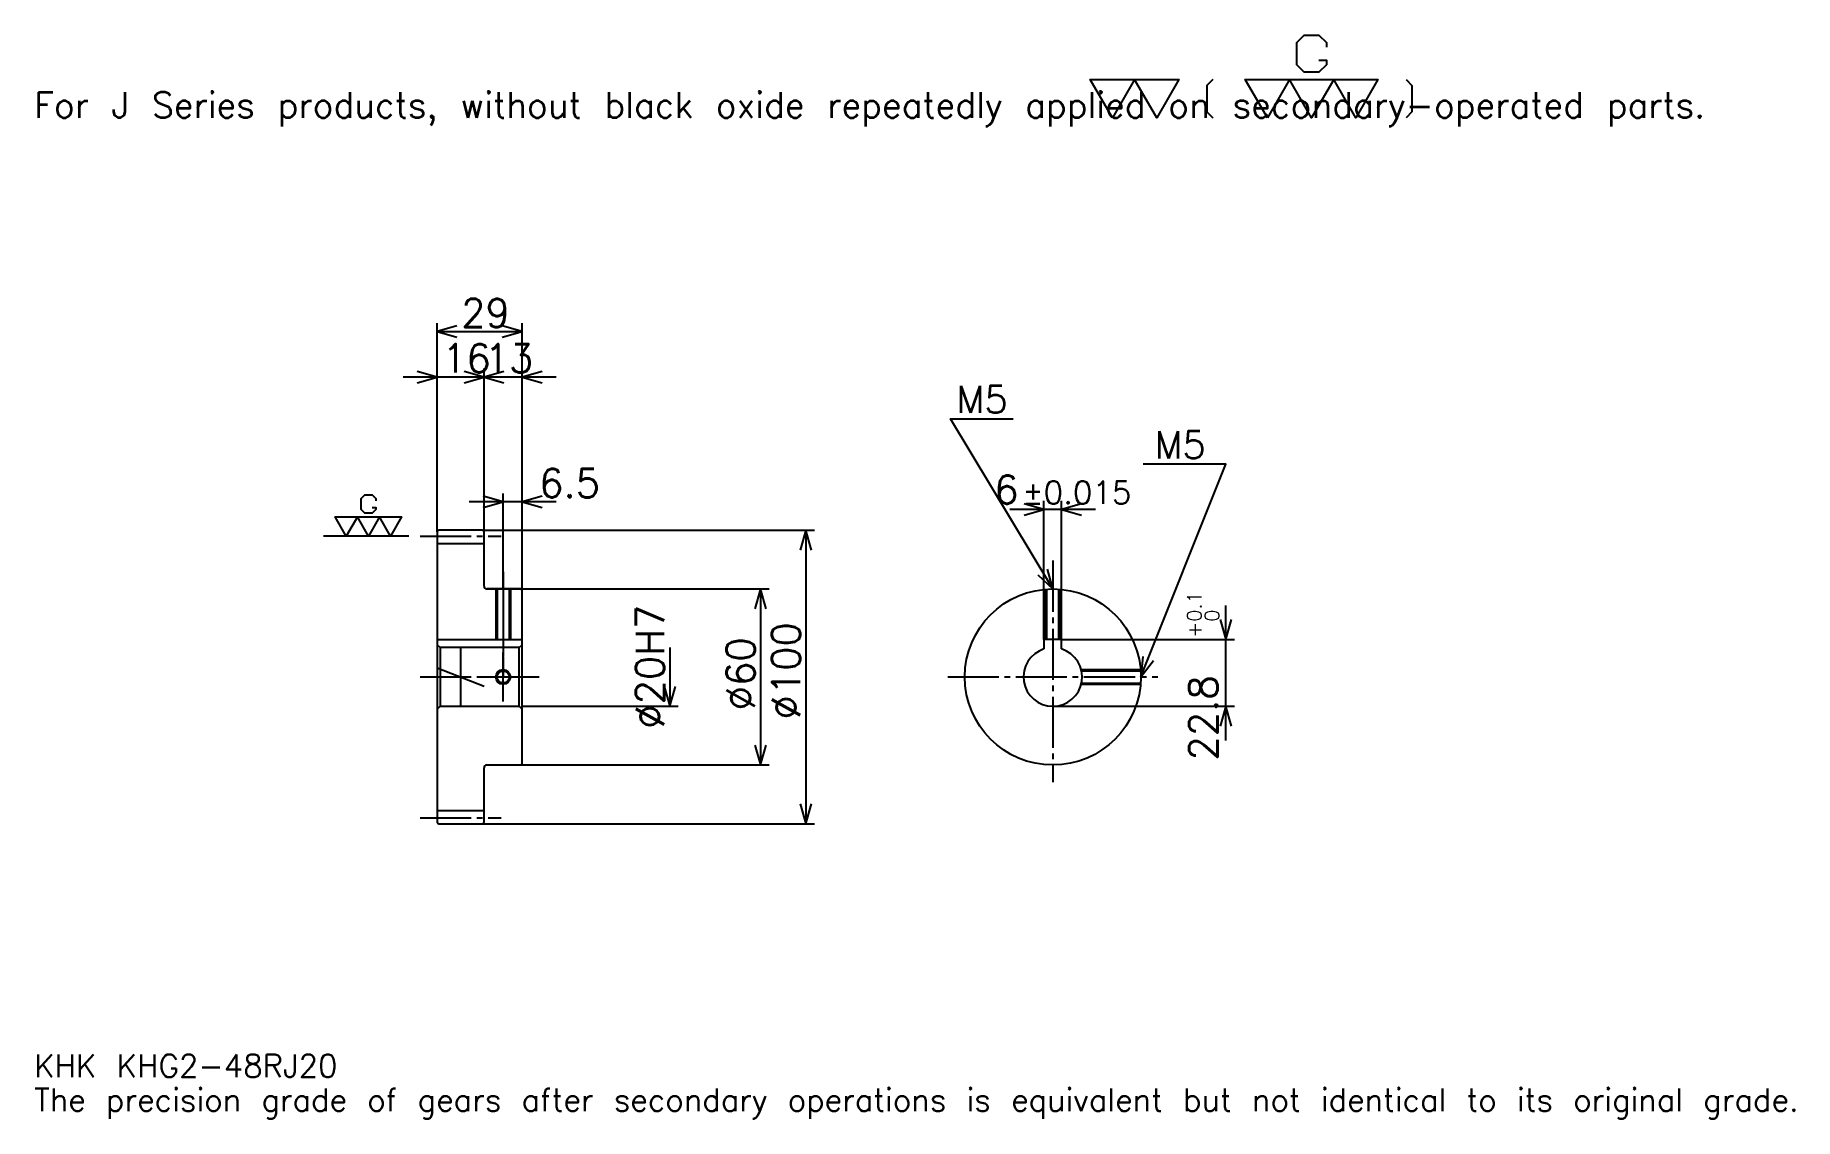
# Model space of a CAD drawing. Extents: x 20 to 620, y 7 to 376.
import ezdxf

# ---------------------------------------------------------------- set-up
doc = ezdxf.new("R2010")
doc.units = 0
doc.linetypes.add('DASHDOT', pattern=[23.217392, 17.413043, -1.934783, 1.934783, -1.934783])
doc.layers.get('0').update_dxf_attribs({"linetype": 'CONTINUOUS'})
doc.layers.add('DASHDOT', color=6, linetype='DASHDOT')
doc.styles.add('KANJI', font='TXT', dxfattribs={"bigfont": 'BIGFONT'})

msp = doc.modelspace()

# ---------------------------------------------------------------- linework, layer by layer
at = {"color": 5}
for p, q in [((156.717407, 207.684784), (156.717407, 278.304352)), ((185.717407, 207.684784), (185.717407, 278.304352)), ((156.717407, 275.402161), (185.717407, 275.402161)), ((184.326111, 259.92392), (145.108704, 259.92392)), ((197.326111, 259.92392), (161.108719, 259.92392)), ((172.717407, 207.684784), (172.717407, 262.826111)), ((197.326111, 217.358704), (167.608704, 217.358704)), ((179.217407, 207.684784), (179.217407, 220.260864)), ((363.630432, 170.484787), (363.630432, 217.67392)), ((369.630432, 170.484787), (369.630432, 217.67392)), ((381.239136, 214.771744), (352.021759, 214.771744)), ((156.717407, 207.184784), (156.717407, 207.684784)), ((172.217407, 207.684784), (185.717407, 207.684784)), ((172.717407, 207.184784), (172.717407, 207.684784)), ((179.217407, 187.684784), (179.217407, 207.684784)), ((179.217407, 187.684784), (179.217407, 207.684784)), ((185.717407, 207.684784), (285.358704, 207.684784)), ((185.717407, 187.184784), (185.717407, 207.684784)), ((282.456543, 207.684784), (282.456543, 107.684784)), ((173.717407, 187.684784), (185.717407, 187.684784)), ((185.717407, 187.684784), (269.880463, 187.684784)), ((266.978271, 187.684784), (266.978271, 127.684784)), ((425.652191, 136.076096), (425.652191, 182.093475)), ((369.630432, 170.484787), (428.554352, 170.484787)), ((236.021759, 167.684784), (236.021759, 147.684784)), ((185.717407, 147.684784), (238.923935, 147.684784)), ((366.630432, 147.684784), (428.554352, 147.684784)), ((173.717407, 127.684784), (185.717407, 127.684784)), ((185.717407, 127.684784), (269.880463, 127.684784)), ((172.217407, 107.684784), (185.717407, 107.684784)), ((185.717407, 107.684784), (285.358704, 107.684784))]:
    msp.add_line(p, q, dxfattribs=at)
at = {"color": 7}
for p, q in [((147.043488, 205.684784), (118.021759, 205.684784)), ((164.717407, 167.358704), (164.717407, 148.010864))]:
    msp.add_line(p, q, dxfattribs=at)
at = {"color": 4}
for p, q in [((156.717407, 203.184784), (172.717407, 203.184784)), ((156.717407, 170.484787), (185.717407, 170.484787)), ((184.717407, 167.684784), (185.717407, 168.684784)), ((157.717407, 167.684784), (157.717407, 147.684784)), ((184.717407, 147.684784), (185.717407, 146.684784)), ((156.717407, 112.184784), (172.717407, 112.184784))]:
    msp.add_line(p, q, dxfattribs=at)
at = {"color": 7}
for points in [[(457.382599, 367.879547), (459.897827, 367.879547), (459.897827, 366.370422), (457.382599, 363.855225), (452.352173, 363.855225), (449.836945, 366.370422), (449.836945, 373.916077), (452.352173, 376.431305), (457.382599, 376.431305), (459.897827, 373.916077), (459.897827, 372.406952)], [(386.956512, 348.260864), (379.410858, 361.339996), (409.593475, 361.339996), (402.047821, 348.260864), (394.502167, 361.339996), (386.956512, 348.260864)], [(421.163452, 361.339996), (419.151306, 359.32782), (419.151306, 350.273041), (421.163452, 348.260864)], [(439.776062, 348.260864), (432.230438, 361.339996), (477.504333, 361.339996), (469.958679, 348.260864), (462.413025, 361.339996), (454.867371, 348.260864), (447.321716, 361.339996), (439.776062, 348.260864)], [(487.062164, 361.339996), (489.074341, 359.32782), (489.074341, 350.273041), (487.062164, 348.260864)], [(134.564148, 215.494141), (135.821747, 215.494141), (135.821747, 214.739563), (134.564148, 213.481964), (132.048935, 213.481964), (130.791321, 214.739563), (130.791321, 218.51239), (132.048935, 219.770004), (134.564148, 219.770004), (135.821747, 218.51239), (135.821747, 217.757828)], [(125.760887, 205.684784), (121.98806, 212.22435), (144.625015, 212.22435), (140.852188, 205.684784), (137.079361, 212.22435), (133.306534, 205.684784), (129.533707, 212.22435), (125.760887, 205.684784)]]:
    msp.add_lwpolyline(points, dxfattribs=at)
at = {"color": 5}
for points in [[(163.489151, 277.336975), (156.717407, 275.402161), (163.489151, 273.467407)], [(178.945663, 273.467407), (185.717407, 275.402161), (178.945663, 277.336975)], [(149.945663, 257.989136), (156.717407, 259.92392), (149.945663, 261.858704)], [(165.945663, 257.989136), (172.717407, 259.92392), (165.945663, 261.858704)], [(179.489151, 261.858704), (172.717407, 259.92392), (179.489151, 257.989136)], [(192.489151, 261.858704), (185.717407, 259.92392), (192.489151, 257.989136)], [(366.630432, 187.684784), (331.804382, 245.728271), (353.086975, 245.728271)], [(396.630432, 157.684784), (425.652191, 230.25), (397.404358, 230.25)], [(172.445663, 215.42392), (179.217407, 217.358704), (172.445663, 219.293488)], [(192.489151, 219.293488), (185.717407, 217.358704), (192.489151, 215.42392)], [(356.858704, 212.83696), (363.630432, 214.771744), (356.858704, 216.706528)], [(376.402191, 216.706528), (369.630432, 214.771744), (376.402191, 212.83696)], [(284.391327, 200.91304), (282.456543, 207.684784), (280.521759, 200.91304)], [(361.487366, 192.496063), (366.630432, 187.684784), (364.805481, 194.486938)], [(268.913055, 180.91304), (266.978271, 187.684784), (265.043488, 180.91304)], [(423.717407, 177.256531), (425.652191, 170.484787), (427.586975, 177.256531)], [(397.348633, 164.690781), (396.630432, 157.684784), (400.941528, 163.253845)], [(234.086975, 154.456528), (236.021759, 147.684784), (237.956543, 154.456528)], [(427.586975, 140.91304), (425.652191, 147.684784), (423.717407, 140.91304)], [(265.043488, 134.456528), (266.978271, 127.684784), (268.913055, 134.456528)], [(280.521759, 114.456528), (282.456543, 107.684784), (284.391327, 114.456528)]]:
    msp.add_lwpolyline(points, dxfattribs=at)
at = {"color": 4}
for points in [[(172.717407, 188.684784), (172.717407, 207.184784), (172.217407, 207.684784), (157.217407, 207.684784), (156.717407, 207.184784), (156.717407, 146.684784)], [(173.717407, 127.684784), (185.217407, 127.684784), (185.717407, 128.184784), (185.717407, 187.184784), (185.217407, 187.684784), (173.717407, 187.684784)], [(176.717407, 187.684784), (176.717407, 170.484787)], [(177.152405, 187.684784), (177.152405, 170.484787)], [(181.28241, 187.684784), (181.28241, 170.484787)], [(181.717407, 187.684784), (181.717407, 170.484787)], [(364.130432, 170.484787), (364.130432, 187.580444)], [(364.56543, 170.484787), (364.56543, 187.613632)], [(368.695435, 170.484787), (368.695435, 187.613632)], [(369.130432, 170.484787), (369.130432, 187.580444)], [(156.717407, 146.684784), (157.717407, 147.684784), (184.717407, 147.684784), (184.717407, 167.684784), (157.717407, 167.684784), (156.717407, 168.684784)], [(369.630432, 167.224182), (369.630432, 170.484787), (363.630432, 170.484787), (363.630432, 167.224182)], [(376.312927, 160.184784), (396.526093, 160.184784)], [(376.414917, 159.749786), (396.559296, 159.749786)], [(376.312927, 155.184784), (396.526093, 155.184784)], [(376.414917, 155.619781), (396.559296, 155.619781)], [(156.717407, 146.684784), (156.717407, 108.184784), (157.217407, 107.684784), (172.217407, 107.684784), (172.717407, 108.184784), (172.717407, 126.684784)]]:
    msp.add_lwpolyline(points, dxfattribs=at)
for centre, radius in [((366.630432, 157.684784), 30), ((179.217407, 157.684784), 2.065)]:
    msp.add_circle(centre, radius, dxfattribs=at)
at = {"color": 7}
msp.add_circle((179.217407, 157.684784), 2.5, dxfattribs=at)
at = {"color": 4}
for centre, radius, start, end in [((173.717407, 188.684784), 1, 180, 270), ((366.630432, 157.684784), 10, 107.457602748, 72.542397252), ((173.717407, 126.684784), 1, 90, 180)]:
    msp.add_arc(centre, radius, start, end, dxfattribs=at)
at = {"layer": 'DASHDOT', "color": 7}
for p, q in [((150.913055, 205.684784), (178.521759, 205.684784)), ((366.630432, 197.358704), (366.630432, 121.880432)), ((179.217407, 187.684784), (179.217407, 157.684784)), ((150.913055, 157.684784), (191.521759, 157.684784)), ((156.717407, 160.836075), (172.717407, 154.533493)), ((330.826111, 157.684784), (402.434814, 157.684784)), ((150.913055, 109.684784), (178.521759, 109.684784))]:
    msp.add_line(p, q, dxfattribs=at)
for points in [[(179.217407, 193.489136), (179.217407, 164.680435)], [(179.217407, 149.380432), (179.217407, 165.989136)], [(170.913055, 157.684784), (187.521759, 157.684784)]]:
    msp.add_lwpolyline(points, dxfattribs=at)

# ---------------------------------------------------------------- texts
at = {"color": 7, "style": 'KANJI'}
for s, height, p in [('For J Series products, without black oxide repeatedly applied on secondary-operated parts.', 8.706522, (19.347826, 348.260864)), ('29', 9.673913, (164.929367, 276.950012)), ('16', 9.673913, (158.429367, 261.471741)), ('13', 9.673913, (172.929367, 261.471741)), ('M5', 9.286957, (333.739136, 247.663055)), ('M5', 9.286957, (401.273926, 232.184784)), ('6.5', 9.673913, (191.521759, 218.906525)), ('6', 9.673913, (346.66156, 216.706528)), ('%%p0.015', 7.73913, (356.237549, 216.706528)), ('KHK KHG2-48RJ20', 7.73913, (19.347826, 21.282608)), ('The precision grade of gears after secondary operations is equivalent but not identical to its original grade.', 7.73913, (19.347826, 9.673913))]:
    msp.add_text(s, height=height, dxfattribs=at).set_placement(p)
for s, height, p in [('%%c20H7', 9.673913, (234.086975, 140.029892)), ('0.1', 4.836957, (417.332642, 176.51091)), ('0', 4.836957, (423.330444, 176.51091)), ('%%c100', 9.673913, (280.521759, 143.17392)), ('+', 4.836957, (417.332642, 171.093521)), ('%%c60', 9.673913, (265.043488, 146.317932)), ('22.8', 9.673913, (422.750031, 129.220993))]:
    msp.add_text(s, height=height, rotation=90, dxfattribs=at).set_placement(p)

doc.saveas('drawing.dxf')
